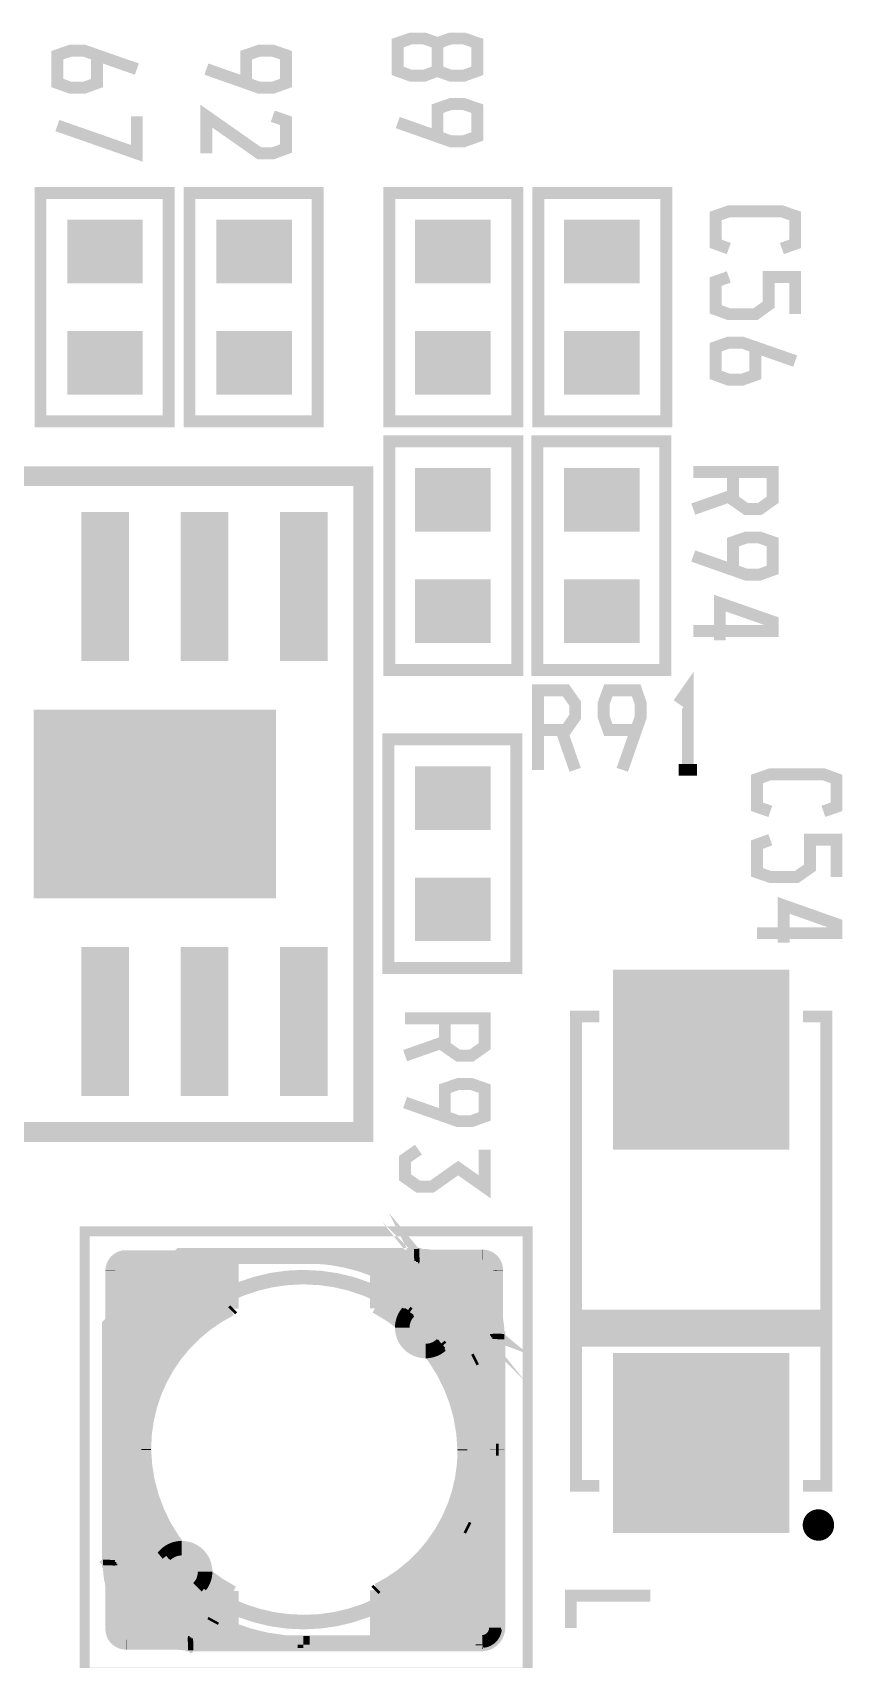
# Model space of a CAD drawing. Extents: x -8 to 204, y 99 to 321.
# Drawn here: x 35.74 to 46.1, y 193.41 to 214.21 of the extents above; entities that cross this region are included whole.
import ezdxf

# ---------------------------------------------------------------- set-up
doc = ezdxf.new("R2010")
doc.units = 0
doc.header["$MEASUREMENT"] = 0
doc.layers.get('0').update_dxf_attribs({"linetype": 'CONTINUOUS'})
doc.layers.add('22-301-0_SMT', color=8, linetype='CONTINUOUS')
doc.layers.add('22-301-0_SST', color=255, linetype='CONTINUOUS')

# ---------------------------------------------------------------- blocks, each defined once
blk = doc.blocks.new('RECTANGLE_6')
blk.add_solid([(0.4826, 0.4064), (0.4826, -0.4064), (-0.4826, 0.4064), (-0.4826, -0.4064)])
blk = doc.blocks.new('RECTANGLE_7')
blk.add_solid([(1.12522, 1.14935), (1.12522, -1.14935), (-1.12522, 1.14935), (-1.12522, -1.14935)])
blk = doc.blocks.new('RECTANGLE_52')
blk.add_solid([(1.5494, 1.2065), (1.5494, -1.2065), (-1.5494, 1.2065), (-1.5494, -1.2065)])
blk = doc.blocks.new('RECTANGLE_53')
blk.add_solid([(0.3048, 0.9525), (0.3048, -0.9525), (-0.3048, 0.9525), (-0.3048, -0.9525)])

msp = doc.modelspace()

# ---------------------------------------------------------------- linework, layer by layer
at = {"layer": '22-301-0_SMT', "const_width": 0.127}
for points in [[(36.93839850660044, 198.5797177674048, 0.4142136), (36.74027850660045, 198.3815977674048)], [(41.69581850660045, 198.3892177674048, 0.4142136), (41.49769850660044, 198.5873377674048)], [(41.23861850660045, 196.0981377674048, 0.2736465), (40.12101850660045, 197.9015377674048)], [(38.28967850660044, 197.8685177674047, 0.2845461), (37.19747850660045, 196.1032177674048)], [(37.19747850660045, 196.0905177674048, 0.2736465), (38.31507850660044, 194.2871177674048)], [(40.14641850660044, 194.3201377674048, 0.2848580999999999), (41.24115850660044, 196.0854377674048)], [(36.74027850660045, 193.7994377674048, 0.4142136), (36.93839850660044, 193.6013177674048)], [(41.49769850660044, 193.6089377674048, 0.4142136), (41.69581850660045, 193.8070577674048)]]:
    msp.add_lwpolyline(points, format="xyb", dxfattribs=at)
for points in [[(36.84187850660044, 198.5543177674048), (36.84187850660044, 193.6267177674048)], [(38.31507850660044, 198.5797177674048), (36.94347850660044, 198.5797177674048), (36.93839850660044, 198.5797177674048)], [(36.95617850660044, 198.5797177674048), (36.95617850660044, 193.6013177674048)], [(37.07047850660044, 198.5797177674048), (37.07047850660044, 193.6013177674048)], [(37.18477850660044, 198.5797177674048), (37.18477850660044, 193.6013177674048)], [(37.29907850660044, 198.5797177674048), (37.29907850660044, 196.7305977674048)], [(37.41337850660044, 198.5797177674048), (37.41337850660044, 197.0023777674048)], [(37.52767850660044, 198.5797177674048), (37.52767850660044, 197.1954177674048)], [(37.64197850660044, 198.5797177674048), (37.64197850660044, 197.3503577674048)], [(37.75627850660044, 198.5797177674048), (37.75627850660044, 197.4798977674048)], [(37.87057850660044, 198.5797177674048), (37.87057850660044, 197.5865777674048)], [(37.98487850660044, 198.5797177674048), (37.98487850660044, 197.6805577674048)], [(38.09917850660044, 198.5797177674048), (38.09917850660044, 197.7592977674047)], [(38.21347850660044, 198.5797177674048), (38.21347850660044, 197.8278777674047)], [(38.31507850660044, 198.5797177674048), (38.31507850660044, 197.8939177674048)], [(40.12101850660045, 198.5873377674048), (40.12101850660045, 197.9015377674048)], [(41.49261850660044, 198.5873377674048), (40.12101850660045, 198.5873377674048)], [(40.22261850660044, 198.5873377674048), (40.22261850660044, 197.8431177674047)], [(40.33691850660044, 198.5873377674048), (40.33691850660044, 197.7719977674048)], [(40.45121850660044, 198.5873377674048), (40.45121850660044, 197.6856377674048)], [(40.56551850660044, 198.5873377674048), (40.56551850660044, 197.5891177674048)], [(40.67981850660044, 198.5873377674048), (40.67981850660044, 197.4748177674048)], [(40.79411850660044, 198.5873377674048), (40.79411850660044, 197.3427377674047)], [(40.90841850660044, 198.5873377674048), (40.90841850660044, 197.1801777674048)], [(41.02271850660044, 198.5873377674048), (41.02271850660044, 196.9795177674048)], [(41.13701850660044, 198.5873377674048), (41.13701850660044, 196.6975777674048)], [(41.25131850660044, 198.5873377674048), (41.25131850660044, 193.6089377674048)], [(41.36561850660044, 198.5873377674048), (41.36561850660044, 193.6089377674048)], [(41.47991850660044, 198.5873377674048), (41.47991850660044, 193.6089377674048)], [(41.49769850660044, 198.5873377674048), (41.49261850660044, 198.5873377674048)], [(41.59421850660044, 198.5619377674047), (41.59421850660044, 193.6343377674048)], [(38.31507850660044, 198.3892177674048), (36.74027850660045, 198.3892177674048)], [(36.74027850660045, 198.3815977674048), (36.74034050660045, 198.3765177674048)], [(36.74027850660045, 198.3765177674048), (36.74027850660045, 193.8045177674048), (36.74027850660045, 193.7994377674048)], [(38.31507850660044, 198.5035177674048), (36.78345850660044, 198.5035177674048)], [(41.65263850660044, 198.5111377674048), (40.12101850660045, 198.5111377674048)], [(41.69581850660045, 198.3968377674047), (40.12101850660045, 198.3968377674047)], [(41.69581850660045, 198.3841377674048), (41.69562250660044, 198.3892057674047)], [(41.69581850660045, 198.3841377674048), (41.69581850660045, 193.8121377674047), (41.69581850660045, 193.8070577674048)], [(38.31507850660044, 198.2749177674048), (36.74027850660045, 198.2749177674048)], [(38.31507850660044, 198.1606177674047), (36.74027850660045, 198.1606177674047)], [(41.69581850660045, 198.2825377674048), (40.12101850660045, 198.2825377674048)], [(41.69581850660045, 198.1682377674048), (40.12101850660045, 198.1682377674048)], [(38.31507850660044, 198.0463177674048), (36.74027850660045, 198.0463177674048)], [(38.31507850660044, 197.9320177674048), (36.74027850660045, 197.9320177674048)], [(38.31507850660044, 197.8939177674048), (38.28967850660044, 197.8685177674047)], [(41.69581850660045, 198.0539377674048), (40.12101850660045, 198.0539377674048)], [(41.69581850660045, 197.9396377674047), (40.12101850660045, 197.9396377674047)], [(38.19315850660044, 197.8177177674048), (36.74027850660045, 197.8177177674048)], [(38.01535850660044, 197.7034177674047), (36.74027850660045, 197.7034177674047)], [(41.69581850660045, 197.8253377674048), (40.25563850660045, 197.8253377674048)], [(41.69581850660045, 197.7110377674048), (40.42073850660044, 197.7110377674048)], [(37.87057850660044, 197.5891177674048), (36.74027850660045, 197.5891177674048)], [(41.69581850660045, 197.5967377674048), (40.55789850660044, 197.5967377674048)], [(41.69581850660045, 197.4824377674047), (40.67473850660045, 197.4824377674047)], [(37.75119850660045, 197.4748177674048), (36.74027850660045, 197.4748177674048)], [(37.64959850660044, 197.3605177674048), (36.74027850660045, 197.3605177674048)], [(41.69581850660045, 197.3681377674048), (40.77379850660044, 197.3681377674048)], [(37.56069850660045, 197.2462177674047), (36.74027850660045, 197.2462177674047)], [(37.48449850660045, 197.1319177674048), (36.74027850660045, 197.1319177674048)], [(41.69581850660045, 197.2538377674048), (40.86015850660044, 197.2538377674048)], [(41.69581850660045, 197.1395377674048), (40.93381850660045, 197.1395377674048)], [(37.42099850660044, 197.0176177674048), (36.74027850660045, 197.0176177674048)], [(37.36511850660044, 196.9033177674048), (36.74027850660045, 196.9033177674048)], [(41.69581850660045, 197.0252377674047), (40.99985850660043, 197.0252377674047)], [(41.69581850660045, 196.9109377674048), (41.05573850660045, 196.9109377674048)], [(37.31939850660044, 196.7890177674047), (36.74027850660045, 196.7890177674047)], [(37.28129850660044, 196.6747177674048), (36.74027850660045, 196.6747177674048)], [(41.69581850660045, 196.7966377674048), (41.10399850660045, 196.7966377674048)], [(41.69581850660045, 196.6823377674048), (41.14209850660045, 196.6823377674048)], [(37.25081850660044, 196.5604177674048), (36.74027850660045, 196.5604177674048)], [(37.22541850660045, 196.4461177674048), (36.74027850660045, 196.4461177674048)], [(41.69581850660045, 196.5680377674047), (41.17511850660044, 196.5680377674047)], [(41.69581850660045, 196.4537377674048), (41.20051850660045, 196.4537377674048)], [(37.21017850660044, 196.3318177674047), (36.74027850660045, 196.3318177674047)], [(41.69581850660045, 196.3394377674048), (41.22083850660044, 196.3394377674048)], [(37.20001850660044, 196.2175177674048), (36.74027850660045, 196.2175177674048)], [(37.19747850660045, 196.1032177674048), (36.74027850660045, 196.1032177674048)], [(37.19747850660045, 196.1032177674048), (37.19747850660045, 196.0905177674048)], [(41.69581850660045, 196.2251377674048), (41.23353850660044, 196.2251377674048)], [(41.69581850660045, 196.1108377674047), (41.23861850660045, 196.1108377674047)], [(41.23861850660045, 196.0981377674048), (41.23861850660045, 196.0854377674048)], [(37.20255850660044, 195.9889177674048), (36.74027850660045, 195.9889177674048)], [(37.21271850660044, 195.8746177674047), (36.74027850660045, 195.8746177674047)], [(41.69581850660045, 195.8822377674048), (41.22845850660043, 195.8822377674048)], [(41.69581850660045, 195.9965377674048), (41.23861850660045, 195.9965377674048)], [(37.23049850660044, 195.7603177674048), (36.74027850660045, 195.7603177674048)], [(37.25335850660043, 195.6460177674048), (36.74027850660045, 195.6460177674048)], [(41.69581850660045, 195.6536377674047), (41.19289850660044, 195.6536377674047)], [(41.69581850660045, 195.7679377674048), (41.21321850660044, 195.7679377674048)], [(37.28637850660044, 195.5317177674048), (36.74027850660045, 195.5317177674048)], [(37.32447850660044, 195.4174177674047), (36.74027850660045, 195.4174177674047)], [(37.29907850660044, 195.4885377674048), (37.29907850660044, 193.6013177674048)], [(41.69581850660045, 195.4250377674048), (41.12685850660044, 195.4250377674048)], [(41.13701850660044, 195.4580577674048), (41.13701850660044, 193.6089377674048)], [(41.69581850660045, 195.5393377674048), (41.16241850660045, 195.5393377674048)], [(37.37019850660045, 195.3031177674048), (36.74027850660045, 195.3031177674048)], [(37.41337850660044, 195.2091377674047), (37.41337850660044, 193.6013177674048)], [(41.69581850660045, 195.1964377674047), (41.02779850660045, 195.1964377674047)], [(41.69581850660045, 195.3107377674048), (41.08113850660044, 195.3107377674048)], [(37.42353850660044, 195.1888177674048), (36.74027850660045, 195.1888177674048)], [(37.48703850660044, 195.0745177674048), (36.74027850660045, 195.0745177674048)], [(37.52767850660044, 195.0059377674048), (37.52767850660044, 193.6013177674048)], [(40.90841850660044, 194.9906977674048), (40.90841850660044, 193.6089377674048)], [(41.69581850660045, 195.0821377674048), (40.96683850660044, 195.0821377674048)], [(41.02271850660044, 195.1862777674048), (41.02271850660044, 193.6089377674048)], [(37.55815850660044, 194.9602177674047), (36.74027850660045, 194.9602177674047)], [(37.64197850660044, 194.8459177674048), (36.74027850660045, 194.8459177674048)], [(37.64197850660044, 194.8459177674048), (37.64197850660044, 193.6013177674048)], [(40.79411850660044, 194.8357577674047), (40.79411850660044, 193.6089377674048)], [(41.69581850660045, 194.8535377674048), (40.80681850660044, 194.8535377674048)], [(41.69581850660045, 194.9678377674048), (40.89317850660044, 194.9678377674048)], [(37.73849850660044, 194.7316177674048), (36.74027850660045, 194.7316177674048)], [(37.85025850660044, 194.6173177674048), (36.74027850660045, 194.6173177674048)], [(37.75627850660044, 194.7138377674048), (37.75627850660044, 193.6013177674048)], [(37.87057850660044, 194.5995377674047), (37.87057850660044, 193.6013177674048)], [(40.56551850660044, 194.5995377674047), (40.56551850660044, 193.6089377674048)], [(41.69581850660045, 194.6249377674048), (40.59345850660044, 194.6249377674048)], [(40.67981850660044, 194.7087577674048), (40.67981850660044, 193.6089377674048)], [(41.69581850660045, 194.7392377674047), (40.71029850660044, 194.7392377674047)], [(37.98233850660044, 194.5030177674047), (36.74027850660045, 194.5030177674047)], [(38.14235850660044, 194.3887177674048), (36.74027850660045, 194.3887177674048)], [(37.98487850660044, 194.5004777674048), (37.98487850660044, 193.6013177674048)], [(38.09917850660044, 194.4166577674048), (38.09917850660044, 193.6013177674048)], [(40.22261850660044, 194.3607777674048), (40.22261850660044, 193.6089377674048)], [(41.69581850660045, 194.3963377674048), (40.28611850660045, 194.3963377674048)], [(40.33691850660044, 194.4293577674048), (40.33691850660044, 193.6089377674048)], [(40.45121850660044, 194.5080977674048), (40.45121850660044, 193.6089377674048)], [(41.69581850660045, 194.5106377674048), (40.45375850660044, 194.5106377674048)], [(38.31507850660044, 194.2744177674048), (36.74027850660045, 194.2744177674048)], [(38.31507850660044, 194.1601177674048), (36.74027850660045, 194.1601177674048)], [(38.21347850660044, 194.3429977674048), (38.21347850660044, 193.6013177674048)], [(38.31507850660044, 194.2871177674048), (38.31507850660044, 193.6013177674048)], [(40.14641850660044, 194.3201377674048), (40.12101850660045, 194.2947377674047)], [(40.12101850660045, 194.2947377674047), (40.12101850660045, 193.6089377674048)], [(41.69581850660045, 194.2820377674047), (40.12101850660045, 194.2820377674047)], [(41.69581850660045, 194.1677377674048), (40.12101850660045, 194.1677377674048)], [(38.31507850660044, 194.0458177674047), (36.74027850660045, 194.0458177674047)], [(41.69581850660045, 194.0534377674048), (40.12101850660045, 194.0534377674048)], [(38.31507850660044, 193.9315177674048), (36.74027850660045, 193.9315177674048)], [(38.31507850660044, 193.8172177674048), (36.74027850660045, 193.8172177674048)], [(41.69581850660045, 193.9391377674048), (40.12101850660045, 193.9391377674048)], [(41.69581850660045, 193.8248377674047), (40.12101850660045, 193.8248377674047)], [(38.31507850660044, 193.7029177674048), (36.76567850660044, 193.7029177674048)], [(36.93839850660044, 193.6013177674048), (36.94347650660045, 193.6013797674048)], [(38.31507850660044, 193.6013177674048), (36.94347850660044, 193.6013177674048)], [(41.67041850660044, 193.7105377674048), (40.12101850660045, 193.7105377674048)], [(41.49261850660044, 193.6089377674048), (40.12101850660045, 193.6089377674048)], [(41.49261850660044, 193.6089377674048), (41.49769850660044, 193.6088737674048)]]:
    msp.add_lwpolyline(points, dxfattribs=at)
at = {"layer": '22-301-0_SST'}
for points, const_width in [([(40.92111850660044, 213.7155777674047), (41.08875850660044, 213.6546177674048), (41.25893850660044, 213.6546177674048), (41.42911850660045, 213.7155777674047), (41.42911850660045, 214.0711777674048), (41.25893850660044, 214.1295977674048), (41.08875850660044, 214.1295977674048), (40.92111850660044, 214.0711777674048), (40.92111850660044, 213.7155777674047), (40.75093850660045, 213.6546177674048), (40.58075850660045, 213.6546177674048), (40.41311850660044, 213.7155777674047), (40.41311850660044, 214.0711777674048), (40.58075850660045, 214.1295977674048), (40.75093850660045, 214.1295977674048), (40.92111850660044, 214.0711777674048)], 0.1524), ([(36.57009850660044, 213.9162377674048), (36.57009850660044, 213.5606377674048), (36.40245850660044, 213.4996777674048), (36.23227850660044, 213.4996777674048), (36.06209850660044, 213.5606377674048), (36.06209850660044, 213.9162377674048), (36.23227850660044, 213.9746577674048), (36.40245850660044, 213.9746577674048), (37.07809850660044, 213.7384377674048)], 0.1524), ([(38.47509850660045, 213.5606377674048), (38.47509850660045, 213.9162377674048), (38.64527850660043, 213.9746577674048), (38.81545850660044, 213.9746577674048), (38.98309850660044, 213.9162377674048), (38.98309850660044, 213.5606377674048), (38.81545850660044, 213.4996777674048), (38.64527850660043, 213.4996777674048), (37.96709850660044, 213.7384377674048)], 0.1524), ([(40.92111850660044, 212.8773777674048), (40.92111850660044, 213.2329777674047), (41.08875850660044, 213.2913977674048), (41.25893850660044, 213.2913977674048), (41.42911850660045, 213.2329777674047), (41.42911850660045, 212.8773777674048), (41.25893850660044, 212.8164177674047), (41.08875850660044, 212.8164177674047), (40.41311850660044, 213.0551777674048)], 0.1524), ([(36.06209850660044, 213.0170777674048), (37.07809850660044, 212.6614777674048), (37.07809850660044, 213.1364577674047)], 0.1524), ([(37.96709850660044, 212.6614777674048), (37.96709850660044, 213.1364577674047), (38.64527850660043, 212.6614777674048), (38.81545850660044, 212.6614777674048), (38.98309850660044, 212.7224377674048), (38.98309850660044, 213.0780377674047), (38.81545850660044, 213.1364577674047)], 0.1524), ([(35.84619850660044, 212.1560177674048), (35.84619850660044, 209.2350177674048), (37.48449850660045, 209.2350177674048), (37.48449850660045, 212.1560177674048), (35.84619850660044, 212.1560177674048)], 0.1524), ([(37.75119850660045, 212.1560177674048), (37.75119850660045, 209.2350177674048), (39.38949850660045, 209.2350177674048), (39.38949850660045, 212.1560177674048), (37.75119850660045, 212.1560177674048)], 0.1524), ([(41.94219850660045, 209.2350177674048), (41.94219850660045, 212.1560177674048), (40.30389850660045, 212.1560177674048), (40.30389850660045, 209.2350177674048), (41.94219850660045, 209.2350177674048)], 0.1524), ([(43.84719850660044, 209.2350177674048), (43.84719850660044, 212.1560177674048), (42.20889850660045, 212.1560177674048), (42.20889850660045, 209.2350177674048), (43.84719850660044, 209.2350177674048)], 0.1524), ([(44.64475850660044, 211.4448177674047), (44.47711850660045, 211.5057777674048), (44.47711850660045, 211.8613777674047), (44.64475850660044, 211.9197977674048), (45.32293850660044, 211.9197977674048), (45.49311850660044, 211.8613777674047), (45.49311850660044, 211.5057777674048), (45.32293850660044, 211.4448177674047)], 0.1524), ([(44.64475850660044, 211.0815977674048), (44.47711850660045, 211.0231777674048), (44.47711850660045, 210.6675777674048), (44.64475850660044, 210.6066177674048), (44.98511850660044, 210.6066177674048), (45.15275850660043, 210.7259977674047), (45.15275850660043, 211.0815977674048), (45.49311850660044, 211.0815977674048), (45.49311850660044, 210.6066177674048)], 0.1524), ([(44.98511850660044, 210.1849777674047), (44.98511850660044, 209.8293777674048), (44.81493850660044, 209.7684177674047), (44.64475850660044, 209.7684177674047), (44.47711850660045, 209.8293777674048), (44.47711850660045, 210.1849777674047), (44.64475850660044, 210.2433977674048), (44.81493850660044, 210.2433977674048), (45.49311850660044, 210.0071777674048)], 0.1524), ([(41.94219850660045, 206.0600177674048), (41.94219850660045, 208.9810177674048), (40.30389850660045, 208.9810177674048), (40.30389850660045, 206.0600177674048), (41.94219850660045, 206.0600177674048)], 0.1524), ([(42.19619850660044, 208.9810177674048), (42.19619850660044, 206.0600177674048), (43.83449850660044, 206.0600177674048), (43.83449850660044, 208.9810177674048), (42.19619850660044, 208.9810177674048)], 0.1524), ([(34.63969850660044, 200.4085177674048), (34.89369850660044, 200.1545177674047), (39.97369850660044, 200.1545177674047), (39.97369850660044, 208.5365177674047), (34.63969850660044, 208.5365177674047), (34.63969850660044, 203.5835177674048), (35.02069850660044, 203.2025177674048), (34.63969850660044, 202.8215177674048), (34.63969850660044, 200.4085177674048)], 0.254), ([(44.69809850660045, 208.5898577674048), (44.69809850660045, 208.2342577674048), (44.86827850660045, 208.1148777674048), (45.03845850660043, 208.1148777674048), (45.20609850660044, 208.2342577674048), (45.20609850660044, 208.5898577674048), (44.19009850660044, 208.5898577674048)], 0.1524), ([(44.69809850660045, 208.2926777674048), (44.19009850660044, 208.1148777674048)], 0.1524), ([(44.69809850660045, 207.3376377674048), (44.69809850660045, 207.6932377674048), (44.86827850660045, 207.7516577674048), (45.03845850660043, 207.7516577674048), (45.20609850660044, 207.6932377674048), (45.20609850660044, 207.3376377674048), (45.03845850660043, 207.2766777674047), (44.86827850660045, 207.2766777674047), (44.19009850660044, 207.5154377674048)], 0.1524), ([(44.53045850660044, 206.4384777674048), (44.53045850660044, 206.9134577674048), (45.20609850660044, 206.6772377674048), (45.20609850660044, 206.5578577674048), (44.19009850660044, 206.5578577674048)], 0.1524), ([(42.20635850660044, 205.2903977674048), (42.56195850660043, 205.2903977674048), (42.68133850660044, 205.4605777674047), (42.68133850660044, 205.6282177674047), (42.56195850660043, 205.7983977674048), (42.20635850660044, 205.7983977674048), (42.20635850660044, 204.7823977674047)], 0.1524), ([(43.46111850660044, 205.2903977674048), (43.10551850660045, 205.2903977674048), (43.04455850660044, 205.4605777674047), (43.04455850660044, 205.6282177674047), (43.10551850660045, 205.7983977674048), (43.46111850660044, 205.7983977674048), (43.51953850660044, 205.6282177674047), (43.51953850660044, 205.4605777674047), (43.28331850660044, 204.7823977674047)], 0.1524), ([(44.12151850660044, 204.7823977674047), (44.12151850660044, 205.7983977674048), (44.00213850660045, 205.6282177674047)], 0.1524), ([(40.29119850660044, 205.1710177674047), (40.29119850660044, 202.2500177674048), (41.92949850660044, 202.2500177674048), (41.92949850660044, 205.1710177674047), (40.29119850660044, 205.1710177674047)], 0.1524), ([(42.50353850660045, 205.2903977674048), (42.68133850660044, 204.7823977674047)], 0.1524), ([(44.23835850660043, 204.7823977674047), (44.00213850660045, 204.7823977674047)], 0.1524), ([(45.17561850660044, 204.2515377674048), (45.00543850660044, 204.3099577674048), (45.00543850660044, 204.6655577674048), (45.17561850660044, 204.7265177674047), (45.85379850660044, 204.7265177674047), (46.02143850660045, 204.6655577674048), (46.02143850660045, 204.3099577674048), (45.85379850660044, 204.2515377674048)], 0.1524), ([(45.17561850660044, 203.8883177674048), (45.00543850660044, 203.8273577674047), (45.00543850660044, 203.4717577674048), (45.17561850660044, 203.4133377674048), (45.51343850660044, 203.4133377674048), (45.68361850660044, 203.5327177674048), (45.68361850660044, 203.8883177674048), (46.02143850660045, 203.8883177674048), (46.02143850660045, 203.4133377674048)], 0.1524), ([(45.34579850660045, 202.5751377674048), (45.34579850660045, 203.0501177674047), (46.02143850660045, 202.8113577674048), (46.02143850660045, 202.6945177674048), (45.00543850660044, 202.6945177674048)], 0.1524), ([(42.99121850660045, 195.6307777674048), (42.69149850660044, 195.6307777674048), (42.69149850660044, 201.6302577674048), (42.99121850660045, 201.6302577674048)], 0.1524), ([(45.59217850660045, 195.6307777674048), (45.89189850660044, 195.6307777674048), (45.89189850660044, 201.6302577674048), (45.59217850660045, 201.6302577674048)], 0.1524), ([(41.01509850660044, 201.6048577674048), (41.01509850660044, 201.2492577674047), (41.18527850660044, 201.1298777674048), (41.35545850660044, 201.1298777674048), (41.52309850660045, 201.2492577674047), (41.52309850660045, 201.6048577674048), (40.50709850660044, 201.6048577674048)], 0.1524), ([(41.01509850660044, 201.3076777674048), (40.50709850660044, 201.1298777674048)], 0.1524), ([(41.01509850660044, 200.3526377674048), (41.01509850660044, 200.7082377674047), (41.18527850660044, 200.7666577674048), (41.35545850660044, 200.7666577674048), (41.52309850660045, 200.7082377674047), (41.52309850660045, 200.3526377674048), (41.35545850660044, 200.2916777674048), (41.18527850660044, 200.2916777674048), (40.50709850660044, 200.5304377674047)], 0.1524), ([(40.67727850660044, 199.9284577674048), (40.50709850660044, 199.8090777674047), (40.50709850660044, 199.5728577674048), (40.67727850660044, 199.4534777674048), (40.84745850660043, 199.4534777674048), (41.18527850660044, 199.6922377674048), (41.52309850660045, 199.4534777674048), (41.52309850660045, 199.9284577674048)], 0.1524), ([(41.68311850660044, 197.5281577674048), (41.68057850660044, 197.5306977674048), (41.11669850660044, 198.0005977674048), (41.12685850660044, 197.9878977674048), (41.10399850660045, 198.0107577674048), (40.54519850660044, 197.4519577674048), (40.57059850660045, 197.4290977674048), (41.12685850660044, 197.9878977674048)], 0.1524), ([(40.62139850660044, 198.5822577674048), (40.63155850660044, 198.5543177674048), (41.10399850660045, 197.9904377674048), (41.12939850660044, 198.0107577674048), (40.65949850660044, 198.5720977674048), (40.66965850660044, 198.5517777674048)], 0.1524), ([(36.41007850660044, 193.2457177674048), (42.07427850660044, 193.2457177674048), (42.07427850660044, 198.8845177674048), (36.41007850660044, 198.8845177674048), (36.41007850660044, 193.2457177674048)], 0.127), ([(38.18299850660044, 198.1860177674048), (38.23379850660044, 198.1860177674048), (38.23379850660044, 198.5949577674048), (37.62927850660044, 198.5949577674048), (36.70979850660044, 197.6907177674047), (36.70979850660044, 197.1166777674048), (37.15683850660045, 197.1166777674048), (37.19239850660044, 197.1852577674048), (37.22287850660044, 197.2385977674048), (37.31685850660044, 197.3909977674048), (37.35241850660044, 197.4392577674048), (37.46417850660045, 197.5814977674048), (37.50227850660045, 197.6272177674048), (37.54291850660044, 197.6703977674048), (37.58609850660044, 197.7135777674048), (37.62927850660044, 197.7542177674048), (37.67245850660044, 197.7948577674048), (37.71817850660044, 197.8354977674048), (37.80961850660044, 197.9116977674047), (37.85787850660044, 197.9472577674048), (38.05853850660044, 198.0793377674048), (38.11187850660043, 198.1072777674048), (38.16521850660044, 198.1377577674048), (38.21855850660044, 198.1631577674048), (38.19569850660044, 198.2088777674048), (38.08647850660044, 198.1529977674048), (38.03313850660044, 198.1225177674048), (37.82739850660045, 197.9878977674048), (37.77913850660045, 197.9523377674047), (37.54799850660044, 197.7491377674048), (37.50481850660044, 197.7059577674048), (37.46417850660045, 197.6602377674047), (37.42353850660044, 197.6145177674048), (37.38543850660044, 197.5662577674047), (37.34733850660044, 197.5179977674048), (37.24065850660044, 197.3681377674048), (37.20763850660045, 197.3173377674048), (37.17715850660043, 197.2639977674048), (37.14667850660044, 197.2106577674048), (37.12635850660044, 197.1700177674048), (36.76059850660045, 197.1700177674048), (36.76059850660045, 197.6678577674048), (37.64959850660044, 198.5416177674048), (38.18299850660044, 198.5416177674048), (38.18299850660044, 198.1860177674048)], 0.1524), ([(37.64959850660044, 198.5416177674048), (40.64425850660044, 198.5416177674048), (40.64425850660044, 198.5949577674048), (37.62927850660044, 198.5949577674048)], 0.1524), ([(39.20915850660045, 198.5847977674048), (39.20915850660045, 198.5517777674048), (39.45553850660045, 198.5390777674048), (39.55205850660045, 198.5289177674048), (39.59777850660043, 198.5212977674047), (39.74001850660045, 198.4958977674048), (39.78573850660044, 198.4831977674048), (39.83145850660044, 198.4730377674048), (39.92289850660045, 198.4476377674048), (39.96861850660045, 198.4323977674048), (40.01179850660044, 198.4171577674048), (40.10069850660044, 198.3866777674048), (40.14387850660044, 198.3688977674047), (40.23023850660044, 198.3307977674048), (40.35469850660044, 198.2698377674047), (40.36993850660045, 198.3003177674047), (40.24293850660044, 198.3612777674048), (40.19975850660045, 198.3815977674048), (40.15657850660044, 198.3993777674048), (40.02195850660044, 198.4501777674047), (39.97877850660043, 198.4654177674047), (39.93305850660045, 198.4781177674047), (39.88733850660044, 198.4933577674047), (39.83907850660044, 198.5035177674048), (39.60285850660044, 198.5543177674048), (39.55459850660044, 198.5619377674047), (39.45807850660044, 198.5720977674048), (39.20915850660045, 198.5847977674048)], 0.1524), ([(40.13117850660043, 198.0767977674048), (40.64425850660044, 198.5898777674047), (41.12685850660044, 198.0132977674048), (41.10653850660044, 197.9878977674048), (41.67295850660044, 197.5154577674048), (41.69835850660044, 197.5052977674048)], 0.1524), ([(41.20305850660044, 197.0709577674048), (41.65771850660045, 197.5256177674048), (41.10653850660044, 197.9878977674048), (40.64171850660044, 198.5416177674048), (40.18705850660044, 198.0869577674048)], 0.1524), ([(40.68997850660044, 198.5847977674048), (40.62138250660044, 198.5824677674048)], 0.1524), ([(40.68997850660044, 198.5695577674048), (40.64418850660044, 198.5685057674048)], 0.1524), ([(41.66787850660045, 197.5510177674047), (41.68819850660044, 197.5433977674048), (41.12685850660044, 198.0132977674048), (41.11669850660044, 198.0005977674048), (40.64679850660045, 198.5644777674048), (40.64425850660044, 198.5670177674048)], 0.1524), ([(40.68997850660044, 198.5517777674048), (40.66966250660045, 198.5515677674048)], 0.1524), ([(41.12685850660044, 198.0132977674048), (41.70597850660045, 197.5281577674048), (41.19289850660044, 197.0150777674048), (41.17511850660044, 197.0531777674047)], 0.1524), ([(36.76059850660045, 197.6678577674048), (36.76059850660045, 194.6604977674048), (36.70979850660044, 194.6604977674048), (36.70979850660044, 197.6907177674047)], 0.1524), ([(40.52995850660044, 197.8583577674048), (40.55789850660044, 197.8380377674048)], 0.1524), ([(40.55281850660045, 197.8608977674048), (40.53503850660044, 197.8354977674048)], 0.1524), ([(45.87919850660045, 197.8050177674048), (42.70419850660045, 197.8050177674048), (42.70419850660045, 197.4875177674048)], 0.1524), ([(45.87919850660045, 197.7262777674048), (42.70419850660045, 197.7262777674048)], 0.1524), ([(42.80579850660044, 197.8050177674048), (42.80579850660044, 197.4875177674048)], 0.1524), ([(42.94295850660043, 197.8050177674048), (42.94295850660043, 197.4875177674048)], 0.1524), ([(43.08011850660044, 197.8050177674048), (43.08011850660044, 197.4875177674048)], 0.1524), ([(43.21727850660044, 197.8050177674048), (43.21727850660044, 197.4875177674048)], 0.1524), ([(43.35443850660045, 197.8050177674048), (43.35443850660045, 197.4875177674048)], 0.1524), ([(43.49159850660044, 197.8050177674048), (43.49159850660044, 197.4875177674048)], 0.1524), ([(43.62875850660043, 197.8050177674048), (43.62875850660043, 197.4875177674048)], 0.1524), ([(43.76591850660044, 197.8050177674048), (43.76591850660044, 197.4875177674048)], 0.1524), ([(43.90307850660044, 197.8050177674048), (43.90307850660044, 197.4875177674048)], 0.1524), ([(44.04023850660045, 197.8050177674048), (44.04023850660045, 197.4875177674048)], 0.1524), ([(44.17739850660044, 197.8050177674048), (44.17739850660044, 197.4875177674048)], 0.1524), ([(44.31455850660043, 197.8050177674048), (44.31455850660043, 197.4875177674048)], 0.1524), ([(44.45171850660044, 197.8050177674048), (44.45171850660044, 197.4875177674048)], 0.1524), ([(44.58887850660044, 197.8050177674048), (44.58887850660044, 197.4875177674048)], 0.1524), ([(44.72603850660045, 197.8050177674048), (44.72603850660045, 197.4875177674048)], 0.1524), ([(44.86319850660044, 197.8050177674048), (44.86319850660044, 197.4875177674048)], 0.1524), ([(45.00035850660043, 197.8050177674048), (45.00035850660043, 197.4875177674048)], 0.1524), ([(45.13751850660044, 197.8050177674048), (45.13751850660044, 197.4875177674048)], 0.1524), ([(45.27467850660044, 197.8050177674048), (45.27467850660044, 197.4875177674048)], 0.1524), ([(45.41183850660045, 197.8050177674048), (45.41183850660045, 197.4875177674048)], 0.1524), ([(45.54899850660044, 197.8050177674048), (45.54899850660044, 197.4875177674048)], 0.1524), ([(45.68615850660044, 197.8050177674048), (45.68615850660044, 197.4875177674048)], 0.1524), ([(45.82331850660044, 197.8050177674048), (45.82331850660044, 197.4875177674048)], 0.1524), ([(45.87919850660045, 197.8050177674048), (45.87919850660045, 197.4875177674048)], 0.1524), ([(41.65771850660045, 193.8197577674048), (41.65771850660045, 197.5281577674048), (41.71105850660044, 197.5281577674048), (41.71105850660044, 193.8197577674048)], 0.1524), ([(41.66787850660045, 197.5510177674047), (41.66707650660044, 197.5738397674048)], 0.1524), ([(41.68311850660044, 197.5281577674048), (41.68311850660044, 197.5738777674048)], 0.1524), ([(41.69835850660044, 197.5052977674048), (41.70068650660045, 197.5738777674048)], 0.1524), ([(45.87919850660045, 197.5891177674048), (42.70419850660045, 197.5891177674048)], 0.1524), ([(45.87919850660045, 197.4875177674048), (42.70419850660045, 197.4875177674048)], 0.1524), ([(40.97699850660044, 197.4367177674048), (40.95159850660045, 197.4189377674048)], 0.1524), ([(40.97445850660044, 197.4138577674047), (40.95413850660044, 197.4392577674048)], 0.1524), ([(37.00443850660045, 194.9348177674048), (37.03491850660045, 194.9500577674048), (36.97141850660044, 195.0745177674048), (36.95363850660044, 195.1176977674048), (36.93585850660044, 195.1608777674048), (36.91807850660044, 195.2040577674048), (36.90029850660044, 195.2472377674048), (36.88505850660044, 195.2904177674048), (36.86981850660044, 195.3361377674048), (36.85711850660044, 195.3818577674048), (36.84441850660045, 195.4275777674048), (36.83171850660044, 195.4732977674047), (36.81901850660044, 195.5190177674048), (36.80885850660044, 195.5647377674048), (36.78345850660044, 195.7044377674048), (36.77583850660045, 195.7526977674048), (36.76821850660045, 195.8009577674048), (36.76313850660044, 195.8492177674048), (36.75297850660044, 196.0930577674048), (36.75551850660044, 196.2276777674048), (36.76059850660045, 196.3140377674048), (36.76567850660044, 196.3597577674047), (36.77075850660044, 196.4029377674048), (36.81647850660045, 196.6569377674048), (36.82663850660045, 196.6975777674048), (36.83679850660045, 196.7407577674048), (36.88759850660044, 196.9033177674048), (36.90283850660045, 196.9414177674047), (36.91807850660044, 196.9820577674048), (36.93331850660044, 197.0201577674048), (36.98411850660044, 197.1369977674048), (36.95363850660044, 197.1496977674047), (36.93585850660044, 197.1115977674048), (36.90283850660045, 197.0328577674048), (36.88505850660044, 196.9947577674048), (36.87235850660043, 196.9541177674048), (36.85711850660044, 196.9134777674047), (36.80631850660045, 196.7483777674047), (36.79361850660044, 196.7077377674048), (36.78345850660044, 196.6645577674047), (36.77583850660045, 196.6213777674047), (36.76567850660044, 196.5781977674048), (36.75043850660045, 196.4943777674048), (36.74281850660044, 196.4486577674048), (36.73773850660045, 196.4054777674048), (36.73265850660044, 196.3622977674048), (36.72757850660044, 196.3165777674047), (36.72249850660045, 196.2276777674048), (36.71995850660043, 196.0930577674048), (36.73011850660045, 195.8466777674047), (36.73519850660044, 195.7958777674048), (36.74281850660044, 195.7476177674048), (36.75043850660045, 195.6993577674048), (36.79869850660045, 195.4631377674048), (36.81139850660044, 195.4174177674047), (36.82409850660044, 195.3716977674048), (36.83933850660044, 195.3259777674048), (36.85457850660045, 195.2802577674047), (36.90537850660044, 195.1481777674048), (36.92315850660044, 195.1049977674048), (36.94347850660044, 195.0618177674048), (37.00443850660045, 194.9348177674048)], 0.1524), ([(41.41641850660044, 197.2538377674048), (41.38593850660044, 197.2385977674048)], 0.1524), ([(41.66787850660045, 196.0930577674048), (41.66786250660044, 196.0981357674048)], 0.1524), ([(41.66787850660045, 196.0930577674048), (41.70089850660044, 196.0930577674048)], 0.1524), ([(41.70089850660044, 196.0930577674048), (41.70088250660045, 196.0981357674048)], 0.1524), ([(45.84109850660045, 195.2446977674048), (45.74203850660044, 195.2446977674048)], 0.1524), ([(45.76743850660044, 195.2523177674047), (45.76743850660044, 195.0084777674048)], 0.1524), ([(45.90459850660044, 195.1786577674048), (45.90459850660044, 195.0795977674048)], 0.1524), ([(38.28967850660044, 194.1093177674048), (37.77659850660044, 193.5962377674048), (37.29145850660043, 194.1778977674048), (36.71233850660045, 194.6604977674048), (37.22541850660045, 195.1735777674048)], 0.1524), ([(37.21779850660045, 195.1151577674048), (36.76313850660044, 194.6604977674048), (37.31685850660044, 194.1982177674047), (37.77659850660044, 193.6444977674048), (38.23125850660044, 194.1016977674048)], 0.1524), ([(41.31989850660044, 195.0872177674048), (41.28941850660044, 195.1024577674048)], 0.1524), ([(41.70089850660044, 193.8172177674048), (41.70089850660044, 195.1100777674048), (41.30465850660043, 195.1100777674048), (41.30465850660043, 195.0770577674048), (41.66787850660045, 195.0770577674048), (41.66787850660045, 193.8045177674048)], 0.1524), ([(45.91221850660044, 195.1075377674048), (45.66837850660045, 195.1075377674048)], 0.1524), ([(37.87311850660045, 194.7341577674048), (37.85025850660044, 194.7570177674048), (37.29145850660043, 194.1982177674047), (37.31685850660044, 194.1753577674048), (37.87311850660045, 194.7341577674048)], 0.1524), ([(37.46671850660044, 194.7468577674048), (37.44639850660045, 194.7722577674048), (37.45909850660044, 194.7849577674048)], 0.1524), ([(37.46925850660044, 194.7697177674048), (37.44385850660044, 194.7493977674048)], 0.1524), ([(37.45909850660044, 194.7849577674048), (37.44639850660045, 194.7722577674048)], 0.1524), ([(36.72249850660045, 194.6858977674048), (36.71999450660044, 194.6147777674047)], 0.1524), ([(36.75297850660044, 194.6350977674048), (37.29399850660045, 194.1753577674048), (37.31685850660044, 194.2007577674048), (36.75043850660045, 194.6731977674048), (36.72249850660045, 194.6858977674048)], 0.1524), ([(36.73773850660045, 194.6604977674048), (36.73668850660044, 194.6147777674047)], 0.1524), ([(36.73773850660045, 194.6604977674048), (36.74027850660045, 194.6579577674048), (37.30415850660044, 194.1880577674048), (37.77659850660044, 193.6241777674048), (37.77659850660044, 193.6216377674048), (37.76135850660044, 193.6165577674047), (37.75373850660044, 193.6368777674048)], 0.1524), ([(36.75297850660044, 194.6350977674048), (36.75276850660045, 194.6147777674047)], 0.1524), ([(37.79945850660044, 193.6063977674048), (37.78929850660045, 193.6317977674047), (37.31685850660044, 194.1982177674047), (37.29145850660043, 194.1778977674048), (37.76135850660044, 193.6165577674047)], 0.1524), ([(42.62545850660044, 193.8121377674047), (42.62545850660044, 194.2286977674048), (43.64145850660044, 194.2286977674048)], 0.1524), ([(40.23023850660044, 194.0280377674048), (40.23023850660044, 193.6038577674047), (41.48499850660045, 193.6038577674047)], 0.1524), ([(41.50023850660044, 193.6368777674048), (40.26325850660044, 193.6368777674048), (40.26325850660044, 194.0077177674048)], 0.1524), ([(38.06107850660044, 193.9188177674048), (38.04583850660045, 193.8908777674048)], 0.1524), ([(37.73087850660045, 193.6368777674048), (37.75373050660045, 193.6371417674048)], 0.1524), ([(37.73087850660045, 193.6190977674048), (37.77666650660044, 193.6201477674048)], 0.1524), ([(37.73087850660045, 193.6038577674047), (37.79947250660044, 193.6061857674048)], 0.1524), ([(41.48499850660045, 193.5936977674048), (37.77659850660044, 193.5936977674048), (37.77659850660044, 193.6444977674048), (41.49769850660044, 193.6470377674048)], 0.1524), ([(39.20915850660045, 193.6013177674048), (39.20915850660045, 193.6368777674048), (39.20661850660045, 193.6368777674048)], 0.1524), ([(41.48499850660045, 193.5936977674048), (41.48499850660045, 193.6038577674047)], 0.1524)]:
    msp.add_lwpolyline(points, dxfattribs=dict(at, const_width=const_width))
at = {"layer": '22-301-0_SST', "const_width": 0.1524}
for points in [[(41.70089850660044, 197.5738777674048, 0.4142136), (40.68997850660044, 198.5847977674048)], [(41.68565850660043, 197.5738777674048, 0.4142136), (40.68997850660044, 198.5695577674048)], [(41.66787850660045, 197.5738777674048, 0.4142136), (40.68997850660044, 198.5517777674048)], [(39.20915850660045, 198.3155577674048, 0.4142136), (36.98665850660043, 196.0930577674048)], [(40.56805850660044, 197.8507377674048, 0.1660348), (39.20915850660045, 198.3147777674048)], [(39.20915850660045, 198.2825377674048, 0.4142136), (37.02221850660044, 196.0955977674048)], [(40.51979850660044, 197.8456577674048, 0.1620988), (39.20915850660045, 198.2820297674048)], [(40.53503850660044, 197.8354977674048, 0.0536721), (40.13205450660044, 198.0786797674048)], [(40.55281850660045, 197.8608977674048, 0.04879890000000001), (40.18683650660044, 198.0865037674048)], [(40.52995850660044, 197.8583577674048, 0.1797101), (40.45354450660044, 197.6526177674048)], [(40.51979850660044, 197.8456577674048, 0.1664185), (40.45371850660044, 197.6526177674048)], [(40.56805850660044, 197.8507377674048, 0.1972575), (40.48673450660044, 197.6526177674048)], [(40.55789850660044, 197.8380377674048, 0.1823268), (40.48796050660044, 197.6526177674048)], [(40.45375850660044, 197.6526177674048, 0.4142136), (40.76871850660044, 197.3376577674048)], [(40.45375850660044, 197.6526177674048, 0.4142136), (40.76871850660044, 197.3376577674048)], [(40.48677850660044, 197.6526177674048, 0.4142136), (40.76871850660044, 197.3706777674047)], [(40.48677850660044, 197.6526177674048, 0.4142136), (40.76871850660044, 197.3706777674047)], [(40.76871850660044, 197.3706777674047, 0.197256), (40.96680650660045, 197.4519877674048)], [(40.76871850660044, 197.3706777674047, 0.1807929), (40.95365850660043, 197.4398077674048)], [(40.76871850660044, 197.3376577674048, 0.1797099), (40.97431850660044, 197.4140197674048)], [(40.76871850660044, 197.3376577674048, 0.1664167), (40.96173250660044, 197.4037277674047)], [(41.39863850660045, 196.0930577674048, 0.1642446), (40.95114250660045, 197.4185897674047)], [(41.17511850660044, 197.0531777674047, 0.0471365), (40.96154450660045, 197.4035377674048)], [(41.20305850660044, 197.0709577674048, 0.0505341), (40.96631850660044, 197.4515557674048)], [(41.43165850660044, 196.0930577674048, 0.1639217), (40.97858050660044, 197.4379197674048)], [(41.66787850660045, 196.0981377674048, 0.1218501), (41.38578050660044, 197.2385137674048)], [(41.70089850660044, 196.0981377674048, 0.1216549), (41.41558850660044, 197.2534017674047)], [(36.98919850660045, 196.0930577674048, 0.165982), (37.45259250660044, 194.7355957674048)], [(37.02221850660044, 196.0955977674048, 0.1620989), (37.45869050660043, 194.7846517674047)], [(39.20915850660045, 193.8730977674048, 0.4142136), (41.42911850660045, 196.0930577674048)], [(39.21169850660044, 193.9061177674048, 0.4142136), (41.39863850660045, 196.0930577674048)], [(45.79029850660044, 195.2548577674048, 0.4142136), (45.66583850660044, 195.1303977674048)], [(45.91475850660044, 195.1303977674048, 0.4142136), (45.79029850660044, 195.2548577674048)], [(37.21779850660045, 195.1151577674048, 0.0490986), (37.44382250660044, 194.7493697674047)], [(37.22541850660045, 195.1735777674048, 0.05475990000000001), (37.46901850660045, 194.7695337674048)], [(40.23023850660044, 194.0280377674048, 0.1677029), (41.29015050660044, 195.1021057674048)], [(40.26325850660044, 194.0077177674048, 0.1655129), (41.32064850660043, 195.0868557674048)], [(45.66583850660044, 195.1303977674048, 0.4142136), (45.79029850660044, 195.0059377674048)], [(45.79029850660044, 195.0059377674048, 0.4142136), (45.91475850660044, 195.1303977674048)], [(37.65213850660044, 194.8509977674047, 0.1810777), (37.44527650660045, 194.7735437674048)], [(37.65213850660044, 194.8179777674048, 0.1956263), (37.45354050660043, 194.7371857674048)], [(37.65213850660044, 194.8509977674047, 0.166419), (37.45912250660044, 194.7849257674048)], [(37.65213850660044, 194.8179777674048, 0.1823287), (37.46593650660044, 194.7477437674048)], [(37.96709850660044, 194.5360377674048, 0.4142136), (37.65213850660044, 194.8509977674047)], [(37.93407850660044, 194.5360377674048, 0.4142136), (37.65213850660044, 194.8179777674048)], [(37.93407850660044, 194.5334977674048, 0.4142136), (37.65213850660044, 194.8154377674048)], [(36.71995850660043, 194.6147777674047, 0.4142136), (37.73087850660045, 193.6038577674047)], [(36.73773850660045, 194.6147777674047, 0.4142136), (37.73087850660045, 193.6216377674048)], [(36.75297850660044, 194.6147777674047, 0.4142136), (37.73087850660045, 193.6368777674048)], [(37.85279850660044, 194.3353777674048, 0.1989124), (37.93591450660044, 194.5360377674048)], [(37.85279850660044, 194.3353777674048, 0.1972575), (37.93412250660045, 194.5334977674048)], [(37.90105850660044, 194.3429977674048, 0.1664185), (37.96713850660045, 194.5360377674048)], [(37.90105850660044, 194.3429977674048, 0.1664185), (37.96713850660045, 194.5360377674048)], [(37.85279850660044, 194.3353777674048, 0.0501327), (38.23076650660045, 194.1006917674048)], [(37.85279850660044, 194.3353777674048, 0.1658023), (39.20915850660045, 193.8728897674048)], [(37.90105850660044, 194.3429977674048, 0.0518212), (38.29048250660044, 194.1110577674048)], [(37.90105850660044, 194.3429977674048, 0.1620988), (39.21169850660044, 193.9066257674048)], [(38.04583850660045, 193.8908777674048, 0.1222351), (39.20661850660045, 193.6027977674048)], [(38.06107850660044, 193.9188177674048, 0.1220701), (39.20661850660045, 193.6349157674048)], [(41.48499850660045, 193.5936977674048, 0.4142136), (41.71105850660044, 193.8197577674048)], [(41.48499850660045, 193.6038577674047, 0.4107693), (41.70089850660044, 193.8172177674048)], [(41.49769850660044, 193.6470377674048, 0.3928793), (41.65771850660045, 193.8197577674048)], [(41.50023850660044, 193.6368777674048, 0.3663079), (41.66787850660045, 193.8045177674048)]]:
    msp.add_lwpolyline(points, format="xyb", dxfattribs=at)

# ---------------------------------------------------------------- block references
at = {"layer": '22-301-0_SMT'}
for name, p in [('RECTANGLE_6', (36.67169850660044, 211.4067177674048)), ('RECTANGLE_6', (38.57669850660044, 211.4067177674048)), ('RECTANGLE_6', (41.11669850660044, 211.4067177674048)), ('RECTANGLE_6', (43.02169850660044, 211.4067177674048)), ('RECTANGLE_6', (36.67169850660044, 209.9843177674048)), ('RECTANGLE_6', (38.57669850660044, 209.9843177674048)), ('RECTANGLE_6', (41.11669850660044, 209.9843177674048)), ('RECTANGLE_6', (43.02169850660044, 209.9843177674048)), ('RECTANGLE_6', (41.11669850660044, 208.2317177674047)), ('RECTANGLE_6', (43.02169850660044, 208.2317177674047)), ('RECTANGLE_53', (36.67169850660044, 207.1268177674048)), ('RECTANGLE_53', (37.94169850660045, 207.1268177674048)), ('RECTANGLE_53', (39.21169850660044, 207.1268177674048)), ('RECTANGLE_6', (41.11669850660044, 206.8093177674048)), ('RECTANGLE_6', (43.02169850660044, 206.8093177674048)), ('RECTANGLE_52', (37.30669850660044, 204.3455177674048)), ('RECTANGLE_6', (41.11669850660044, 204.4217177674047)), ('RECTANGLE_6', (41.11669850660044, 202.9993177674048)), ('RECTANGLE_53', (36.67169850660044, 201.5642177674048)), ('RECTANGLE_53', (37.94169850660045, 201.5642177674048)), ('RECTANGLE_53', (39.21169850660044, 201.5642177674048)), ('RECTANGLE_7', (44.29169850660044, 201.0790777674048)), ('RECTANGLE_7', (44.29169850660044, 196.1794177674047))]:
    msp.add_blockref(name, p, dxfattribs=at)

doc.saveas('drawing.dxf')
